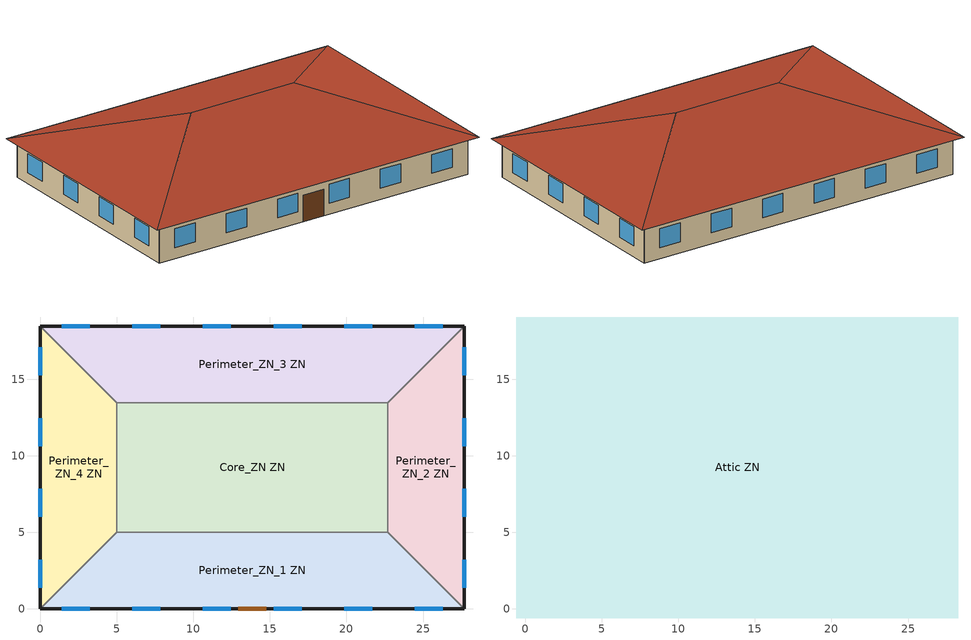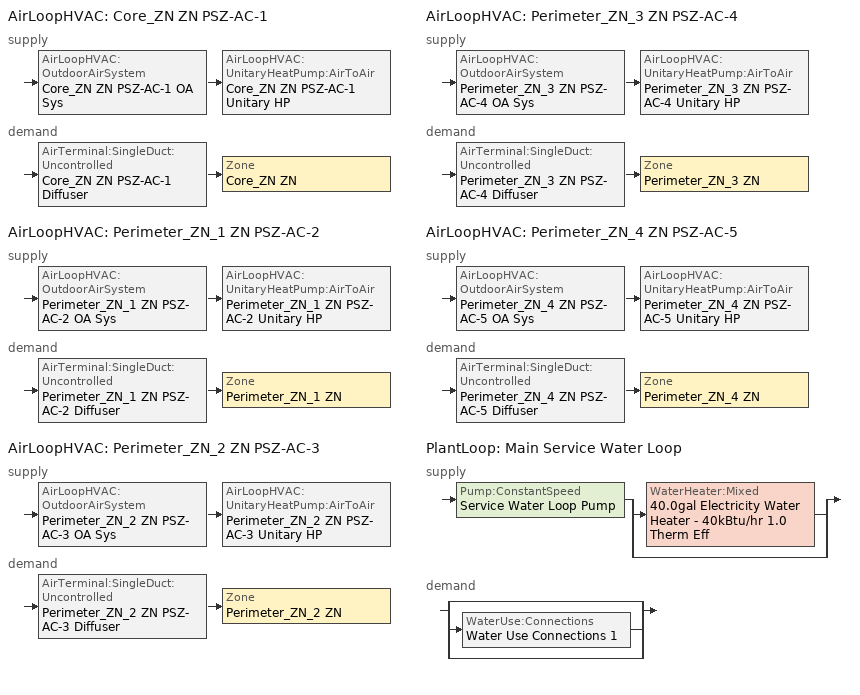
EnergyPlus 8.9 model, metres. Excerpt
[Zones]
Core_ZN ZN
 floor ground (Typical Insulated Carpeted 6in Slab Floor): 22.69,13.46 22.69,5 5,5 5,13.46 z0
 wall to Perimeter_ZN_2 ZN (Typical Interior Wall): 22.69,5 22.69,13.46 z0:3.05
 wall to Perimeter_ZN_3 ZN (Typical Interior Wall): 22.69,13.46 5,13.46 z0:3.05
 wall to Perimeter_ZN_1 ZN (Typical Interior Wall): 5,5 22.69,5 z0:3.05
 wall to Perimeter_ZN_4 ZN (Typical Interior Wall): 5,13.46 5,5 z0:3.05
Perimeter_ZN_1 ZN
 floor ground (Typical Insulated Carpeted 6in Slab Floor): 22.69,5 27.69,0 0,0 5,5 z0
 wall outside (Typical Insulated Exterior Mass Wall R-8.13): 0,0 27.69,0 z0:3.05
 wall to Perimeter_ZN_2 ZN (Typical Interior Wall): 27.69,0 22.69,5 z0:3.05
 wall to Perimeter_ZN_4 ZN (Typical Interior Wall): 5,5 0,0 z0:3.05
 window (U 0.57 SHGC 0.49 Dbl Blue 6mm/6mm Air): 1.39,0 3.22,0 / 6.01,0 7.84,0 / 10.62,0 12.45,0 / 15.24,0 17.07,0 / 19.85,0 21.68,0 / 24.47,0 26.3,0 z0.9:2.42
 door (Typical Insulated Metal Door R-1.43): 12.93,0 14.76,0 z0:2.13
Perimeter_ZN_2 ZN
 floor ground (Typical Insulated Carpeted 6in Slab Floor): 27.69,18.46 27.69,0 22.69,5 22.69,13.46 z0
 wall outside (Typical Insulated Exterior Mass Wall R-8.13): 27.69,0 27.69,18.46 z0:3.05
 wall to Perimeter_ZN_3 ZN (Typical Interior Wall): 27.69,18.46 22.69,13.46 z0:3.05
 window (U 0.57 SHGC 0.49 Dbl Blue 6mm/6mm Air): 27.69,1.39 27.69,3.22 / 27.69,6.01 27.69,7.84 / 27.69,10.62 27.69,12.45 / 27.69,15.24 27.69,17.07 z0.9:2.42
Perimeter_ZN_3 ZN
 floor ground (Typical Insulated Carpeted 6in Slab Floor): 27.69,18.46 22.69,13.46 5,13.46 0,18.46 z0
 wall outside (Typical Insulated Exterior Mass Wall R-8.13): 27.69,18.46 0,18.46 z0:3.05
 wall to Perimeter_ZN_4 ZN (Typical Interior Wall): 0,18.46 5,13.46 z0:3.05
 window (U 0.57 SHGC 0.49 Dbl Blue 6mm/6mm Air): 26.3,18.46 24.47,18.46 / 21.68,18.46 19.85,18.46 / 17.07,18.46 15.24,18.46 / 12.45,18.46 10.62,18.46 / 7.84,18.46 6.01,18.46 / 3.22,18.46 1.39,18.46 z0.9:2.42
Perimeter_ZN_4 ZN
 floor ground (Typical Insulated Carpeted 6in Slab Floor): 0,18.46 5,13.46 5,5 0,0 z0
 wall outside (Typical Insulated Exterior Mass Wall R-8.13): 0,18.46 0,0 z0:3.05
 window (U 0.57 SHGC 0.49 Dbl Blue 6mm/6mm Air): 0,17.07 0,15.24 / 0,12.45 0,10.62 / 0,7.84 0,6.01 / 0,3.22 0,1.39 z0.9:2.42
Attic ZN
 floor outside (Typical Insulated Exterior Mass Floor R-11.49): 28.29,19.06 28.29,-0.6 27.69,0 27.69,18.46 z3.05; 28.29,19.06 27.69,18.46 0,18.46 -0.6,19.06 z3.05; 27.69,0 28.29,-0.6 -0.6,-0.6 0,0 z3.05; -0.6,19.06 0,18.46 0,0 -0.6,-0.6 z3.05
 floor to Core_ZN ZN (Typical Interior Floor): 22.69,13.46 22.69,5 5,5 5,13.46 z3.05
 floor to Perimeter_ZN_2 ZN (Typical Interior Floor): 27.69,18.46 27.69,0 22.69,5 22.69,13.46 z3.05
 floor to Perimeter_ZN_3 ZN (Typical Interior Floor): 27.69,18.46 22.69,13.46 5,13.46 0,18.46 z3.05
 floor to Perimeter_ZN_1 ZN (Typical Interior Floor): 22.69,5 27.69,0 0,0 5,5 z3.05
 floor to Perimeter_ZN_4 ZN (Typical Interior Floor): 0,18.46 5,13.46 5,5 0,0 z3.05
 roof outside (Typical IEAD Roof R-15.87): 18.46,9.23,6.33 28.29,-0.6,3.05 28.29,19.06,3.05; 18.46,9.23,6.33 28.29,19.06,3.05 -0.6,19.06,3.05 9.23,9.23,6.33; 9.23,9.23,6.33 -0.6,-0.6,3.05 28.29,-0.6,3.05 18.46,9.23,6.33; 9.23,9.23,6.33 -0.6,19.06,3.05 -0.6,-0.6,3.05
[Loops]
AirLoopHVAC 'Core_ZN ZN PSZ-AC-1'
 supply: AirLoopHVAC:OutdoorAirSystem 'Core_ZN ZN PSZ-AC-1 OA Sys' > AirLoopHVAC:UnitaryHeatPump:AirToAir 'Core_ZN ZN PSZ-AC-1 Unitary HP'
 demand: AirTerminal:SingleDuct:Uncontrolled 'Core_ZN ZN PSZ-AC-1 Diffuser' > Zone 'Core_ZN ZN'
AirLoopHVAC 'Perimeter_ZN_1 ZN PSZ-AC-2'
 supply: AirLoopHVAC:OutdoorAirSystem 'Perimeter_ZN_1 ZN PSZ-AC-2 OA Sys' > AirLoopHVAC:UnitaryHeatPump:AirToAir 'Perimeter_ZN_1 ZN PSZ-AC-2 Unitary HP'
 demand: AirTerminal:SingleDuct:Uncontrolled 'Perimeter_ZN_1 ZN PSZ-AC-2 Diffuser' > Zone 'Perimeter_ZN_1 ZN'
AirLoopHVAC 'Perimeter_ZN_2 ZN PSZ-AC-3'
 supply: AirLoopHVAC:OutdoorAirSystem 'Perimeter_ZN_2 ZN PSZ-AC-3 OA Sys' > AirLoopHVAC:UnitaryHeatPump:AirToAir 'Perimeter_ZN_2 ZN PSZ-AC-3 Unitary HP'
 demand: AirTerminal:SingleDuct:Uncontrolled 'Perimeter_ZN_2 ZN PSZ-AC-3 Diffuser' > Zone 'Perimeter_ZN_2 ZN'
AirLoopHVAC 'Perimeter_ZN_3 ZN PSZ-AC-4'
 supply: AirLoopHVAC:OutdoorAirSystem 'Perimeter_ZN_3 ZN PSZ-AC-4 OA Sys' > AirLoopHVAC:UnitaryHeatPump:AirToAir 'Perimeter_ZN_3 ZN PSZ-AC-4 Unitary HP'
 demand: AirTerminal:SingleDuct:Uncontrolled 'Perimeter_ZN_3 ZN PSZ-AC-4 Diffuser' > Zone 'Perimeter_ZN_3 ZN'
AirLoopHVAC 'Perimeter_ZN_4 ZN PSZ-AC-5'
 supply: AirLoopHVAC:OutdoorAirSystem 'Perimeter_ZN_4 ZN PSZ-AC-5 OA Sys' > AirLoopHVAC:UnitaryHeatPump:AirToAir 'Perimeter_ZN_4 ZN PSZ-AC-5 Unitary HP'
 demand: AirTerminal:SingleDuct:Uncontrolled 'Perimeter_ZN_4 ZN PSZ-AC-5 Diffuser' > Zone 'Perimeter_ZN_4 ZN'
PlantLoop 'Main Service Water Loop'
 supply: Pump:ConstantSpeed 'Service Water Loop Pump' > split
  | WaterHeater:Mixed '40.0gal Electricity Water Heater - 40kBtu/hr 1.0 Therm Eff'
  | bypass
 demand: split
  | bypass
  | WaterUse:Connections 'Water Use Connections 1'
  | bypass
[Building]
90.1-2004-SmallOffice-ASHRAE 169-2006-5A created: 2018-03-27 16:02:36 -0400: North Axis {deg}=0; Terrain=City; Loads Convergence Tolerance Value=0.04; Temperature Convergence Tolerance Value {deltaC}=0.2; Solar Distribution=FullInteriorAndExterior; Maximum Number of Warmup Days=25; Minimum Number of Warmup Days=6
[Site:Location]
Chicago Ohare Intl Ap: Latitude {deg}=41.98; Longitude {deg}=-87.92; Time Zone {hr}=-6; Elevation {m}=201
[Site:GroundTemperature:BuildingSurface]
19.27, 19.18, 19.29, 19.59, 19.96, 22.25, 22.94, 23.08, 23.06, 20.85, 20.16, 19.63
[Site:WaterMainsTemperature]
Calculation Method=Correlation; Annual Average Outdoor Air Temperature {C}=9.925; Maximum Difference In Monthly Average Outdoor Air Temperatures {deltaC}=28.7
[SizingPeriod:DesignDay] Day of Month=21; Dry-Bulb Temperature Range Modifier Type=DefaultMultipliers; Humidity Condition Type=Wetbulb; Barometric Pressure {Pa}=98934; Rain Indicator=No; Snow Indicator=No; Daylight Saving Time Indicator=No
Name | Month | Day Type | Maximum Dry-Bulb Temperature {C} | Daily Dry-Bulb Temperature Range {deltaC} | Wetbulb or DewPoint at Maximum Dry-Bulb {C} | Wind Speed {m/s} | Wind Direction {deg} | Solar Model Indicator | ASHRAE Clear Sky Optical Depth for Beam Irradiance (taub) | ASHRAE Clear Sky Optical Depth for Diffuse Irradiance (taud) | Sky Clearness
Chicago Ohare Intl Ap Ann Clg .4% Condns DB=>MWB | 7 | SummerDesignDay | 33.3 | 10.5 | 23.7 | 5.2 | 230 | ASHRAETau | 0.455 | 2.05
Chicago Ohare Intl Ap Ann Htg 99.6% Condns DB | 1 | WinterDesignDay | -20 | 0 | -20 | 4.9 | 270 | ASHRAEClearSky |  |  | 0
[Material] Thermal Absorptance=0.9
Name | Roughness | Thickness {m} | Conductivity {W/m-K} | Density {kg/m3} | Specific Heat {J/kg-K} | Solar Absorptance | Visible Absorptance
1/2IN Gypsum | Smooth | 0.0127 | 0.16 | 784.9 | 830 | 0.4 | 0.4
100mm Normalweight concrete floor | MediumSmooth | 0.1016 | 2.31 | 2322 | 832 | 0.7 | 0.7
1IN Stucco | Smooth | 0.0253 | 0.6918 | 1858 | 837 | 0.7 | 0.92
4 in. Normalweight Concrete Floor | MediumRough | 0.1016 | 2.31 | 2322 | 832 | 0.7 | 0.7
6 in. Normalweight Concrete Floor | MediumRough | 0.1524 | 2.31 | 2322 | 832 | 0.7 | 0.7
8IN CONCRETE HW RefBldg | Rough | 0.2032 | 1.311 | 2240 | 836.8 | 0.7 | 0.7
F08 Metal surface; Metal Roof Surface | Smooth | 0.0008 | 45.28 | 7824 | 500 | 0.7 | 0.7
G01 13mm gypsum board | Smooth | 0.0127 | 0.16 | 800 | 1090 | 0.7 | 0.5
Roof Membrane | VeryRough | 0.0095 | 0.16 | 1121.29 | 1460 | 0.77 | 0.7
Std Wood 6inch | MediumSmooth | 0.15 | 0.12 | 540 | 1210 | 0.7 | 0.7
[Material:NoMass] Thermal Absorptance=0.9; Solar Absorptance=0.7
Name | Roughness | Thermal Resistance {m2-K/W} | Visible Absorptance
CP02 CARPET PAD | VeryRough | 0.21648 | 0.8
Typical Carpet Pad | Smooth | 0.21648 | 0.8
Typical Insulation R-0.58 | Smooth | 0.101875 | 0.7
Typical Insulation R-14.76 | Smooth | 2.59864 | 0.7
Typical Insulation R-5.74 | Smooth | 1.01115 | 0.7
Typical Insulation R-8.93 | Smooth | 1.57183 | 0.7
[WindowMaterial:Gas]
AIR 6MM: Gas Type=Air; Thickness {m}=0.0063
[WindowMaterial:Glazing] Optical Data Type=SpectralAverage; Thickness {m}=0.006; Infrared Transmittance at Normal Incidence=0; Front Side Infrared Hemispherical Emissivity=0.84; Back Side Infrared Hemispherical Emissivity=0.84; Conductivity {W/m-K}=0.9; Dirt Correction Factor for Solar and Visible Transmittance=1; Solar Diffusing=No
Name | Solar Transmittance at Normal Incidence | Front Side Solar Reflectance at Normal Incidence | Back Side Solar Reflectance at Normal Incidence | Visible Transmittance at Normal Incidence | Front Side Visible Reflectance at Normal Incidence | Back Side Visible Reflectance at Normal Incidence
BLUE 6MM | 0.48 | 0.05 | 0.05 | 0.57 | 0.06 | 0.06
CLEAR 6MM | 0.775 | 0.071 | 0.071 | 0.881 | 0.08 | 0.08
[Construction]
InteriorFurnishings: Std Wood 6inch
Typical IEAD Roof R-15.87: Roof Membrane, Typical Insulation R-14.76, Metal Roof Surface
Typical Insulated Carpeted 6in Slab Floor: 6 in. Normalweight Concrete Floor, Typical Carpet Pad
Typical Insulated Exterior Mass Floor R-11.49: Typical Insulation R-8.93, 4 in. Normalweight Concrete Floor, Typical Carpet Pad
Typical Insulated Exterior Mass Wall R-8.13: 1IN Stucco, 8IN CONCRETE HW RefBldg, Typical Insulation R-5.74, 1/2IN Gypsum
Typical Insulated Metal Door R-1.43: F08 Metal surface, Typical Insulation R-0.58
Typical Interior Floor: 100mm Normalweight concrete floor, CP02 CARPET PAD
Typical Interior Wall: G01 13mm gypsum board, G01 13mm gypsum board
U 0.57 SHGC 0.49 Dbl Blue 6mm/6mm Air: BLUE 6MM, AIR 6MM, CLEAR 6MM
[Zone]
Name | Part of Total Floor Area
Attic ZN | No
Core_ZN ZN; Perimeter_ZN_1 ZN; Perimeter_ZN_2 ZN; Perimeter_ZN_3 ZN; Perimeter_ZN_4 ZN | Yes
[InternalMass] Construction=InteriorFurnishings
Name | Zone | Surface Area {m2}
Core_ZN Mass | Core_ZN ZN | 299.3148
Perimeter_ZN_1 Mass | Perimeter_ZN_1 ZN | 226.9
Perimeter_ZN_2 Mass | Perimeter_ZN_2 ZN | 134.6
Perimeter_ZN_3 Mass | Perimeter_ZN_3 ZN | 226.9
Perimeter_ZN_4 Mass | Perimeter_ZN_4 ZN | 134.6
[ZoneControl:Thermostat] Control Object Type 1=ThermostatSetpoint:DualSetpoint
Name | Zone or ZoneList | Control Type Schedule | Control Name 1
Core_ZN ZN Thermostat | Core_ZN ZN | Core_ZN ZN Thermostat Schedule | Office WholeBuilding - Sm Office Thermostat 5
Perimeter_ZN_1 ZN Thermostat | Perimeter_ZN_1 ZN | Perimeter_ZN_1 ZN Thermostat Schedule | Office WholeBuilding - Sm Office Thermostat 1
Perimeter_ZN_2 ZN Thermostat | Perimeter_ZN_2 ZN | Perimeter_ZN_2 ZN Thermostat Schedule | Office WholeBuilding - Sm Office Thermostat 2
Perimeter_ZN_3 ZN Thermostat | Perimeter_ZN_3 ZN | Perimeter_ZN_3 ZN Thermostat Schedule | Office WholeBuilding - Sm Office Thermostat 3
Perimeter_ZN_4 ZN Thermostat | Perimeter_ZN_4 ZN | Perimeter_ZN_4 ZN Thermostat Schedule | Office WholeBuilding - Sm Office Thermostat 4
[ThermostatSetpoint:DualSetpoint] Heating Setpoint Temperature Schedule=HTGSETP_SCH; Cooling Setpoint Temperature Schedule=CLGSETP_SCH
Office WholeBuilding - Sm Office Thermostat 5; Office WholeBuilding - Sm Office Thermostat 1; Office WholeBuilding - Sm Office Thermostat 2; Office WholeBuilding - Sm Office Thermostat 3; Office WholeBuilding - Sm Office Thermostat 4
[AirTerminal:SingleDuct:Uncontrolled] Availability Schedule=Always On Discrete; Maximum Air Flow Rate {m3/s}=AutoSize
Core_ZN ZN PSZ-AC-1 Diffuser; Perimeter_ZN_1 ZN PSZ-AC-2 Diffuser; Perimeter_ZN_2 ZN PSZ-AC-3 Diffuser; Perimeter_ZN_3 ZN PSZ-AC-4 Diffuser; Perimeter_ZN_4 ZN PSZ-AC-5 Diffuser
[Zone equipment]
Core_ZN ZN: Core_ZN ZN PSZ-AC-1 Diffuser
Perimeter_ZN_1 ZN: Perimeter_ZN_1 ZN PSZ-AC-2 Diffuser
Perimeter_ZN_2 ZN: Perimeter_ZN_2 ZN PSZ-AC-3 Diffuser
Perimeter_ZN_3 ZN: Perimeter_ZN_3 ZN PSZ-AC-4 Diffuser
Perimeter_ZN_4 ZN: Perimeter_ZN_4 ZN PSZ-AC-5 Diffuser
[Sizing:Zone] Zone Cooling Design Supply Air Temperature Input Method=SupplyAirTemperature; Zone Cooling Design Supply Air Temperature {C}=12.8; Zone Cooling Design Supply Air Temperature Difference {deltaC}=11.11; Zone Heating Design Supply Air Temperature Input Method=SupplyAirTemperature; Zone Heating Design Supply Air Temperature {C}=40; Zone Heating Design Supply Air Temperature Difference {deltaC}=11.11; Zone Cooling Design Supply Air Humidity Ratio {kgWater/kgDryAir}=0.0085; Zone Heating Design Supply Air Humidity Ratio {kgWater/kgDryAir}=0.008; Design Specification Outdoor Air Object=Office WholeBuilding - Sm Office Ventilation; Cooling Design Air Flow Method=DesignDay; Cooling Design Air Flow Rate {m3/s}=0; Cooling Minimum Air Flow per Zone Floor Area {m3/s-m2}=0.000762; Cooling Minimum Air Flow {m3/s}=0; Cooling Minimum Air Flow Fraction=0; Heating Design Air Flow Method=DesignDay; Heating Design Air Flow Rate {m3/s}=0; Heating Maximum Air Flow per Zone Floor Area {m3/s-m2}=0.002032; Heating Maximum Air Flow {m3/s}=0.141576; Heating Maximum Air Flow Fraction=0.3; Account for Dedicated Outdoor Air System=No
Name | Design Specification Zone Air Distribution Object
Core_ZN ZN | Core_ZN ZN Design Spec Zone Air Dist
Perimeter_ZN_1 ZN | Perimeter_ZN_1 ZN Design Spec Zone Air Dist
Perimeter_ZN_2 ZN | Perimeter_ZN_2 ZN Design Spec Zone Air Dist
Perimeter_ZN_3 ZN | Perimeter_ZN_3 ZN Design Spec Zone Air Dist
Perimeter_ZN_4 ZN | Perimeter_ZN_4 ZN Design Spec Zone Air Dist
[DesignSpecification:ZoneAirDistribution] Zone Air Distribution Effectiveness in Cooling Mode=1; Zone Air Distribution Effectiveness in Heating Mode=1
Core_ZN ZN Design Spec Zone Air Dist; Perimeter_ZN_1 ZN Design Spec Zone Air Dist; Perimeter_ZN_2 ZN Design Spec Zone Air Dist; Perimeter_ZN_3 ZN Design Spec Zone Air Dist; Perimeter_ZN_4 ZN Design Spec Zone Air Dist
[Controller:MechanicalVentilation] Availability Schedule=Always On Discrete; Demand Controlled Ventilation=No; System Outdoor Air Method=ZoneSum; Design Specification Outdoor Air Object Name 1=Office WholeBuilding - Sm Office Ventilation
Name | Zone Name 1 | Design Specification Zone Air Distribution Object Name 1
Controller Mechanical Ventilation 5 | Core_ZN ZN | Core_ZN ZN Design Spec Zone Air Dist
Controller Mechanical Ventilation 1 | Perimeter_ZN_1 ZN | Perimeter_ZN_1 ZN Design Spec Zone Air Dist
Controller Mechanical Ventilation 2 | Perimeter_ZN_2 ZN | Perimeter_ZN_2 ZN Design Spec Zone Air Dist
Controller Mechanical Ventilation 3 | Perimeter_ZN_3 ZN | Perimeter_ZN_3 ZN Design Spec Zone Air Dist
Controller Mechanical Ventilation 4 | Perimeter_ZN_4 ZN | Perimeter_ZN_4 ZN Design Spec Zone Air Dist
[DesignSpecification:OutdoorAir]
Office WholeBuilding - Sm Office Ventilation: Outdoor Air Method=Sum; Outdoor Air Flow per Person {m3/s-person}=0; Outdoor Air Flow per Zone Floor Area {m3/s-m2}=0.000508; Outdoor Air Flow per Zone {m3/s}=0; Outdoor Air Flow Air Changes per Hour {1/hr}=0
[ZoneInfiltration:DesignFlowRate] Schedule=OfficeSmall INFIL_QUARTER_ON_SCH; Design Flow Rate Calculation Method=Flow/ExteriorArea; Flow per Exterior Surface Area {m3/s-m2}=0.00102523; Constant Term Coefficient=0; Temperature Term Coefficient=0; Velocity Term Coefficient=0.224; Velocity Squared Term Coefficient=0
Name | Zone or ZoneList
Perimeter_ZN_1 Infiltration | Perimeter_ZN_1 ZN
Perimeter_ZN_2 Infiltration | Perimeter_ZN_2 ZN
Perimeter_ZN_3 Infiltration | Perimeter_ZN_3 ZN
Perimeter_ZN_4 Infiltration | Perimeter_ZN_4 ZN
[AirLoopHVAC] Design Supply Air Flow Rate {m3/s}=AutoSize
Core_ZN ZN PSZ-AC-1; Perimeter_ZN_1 ZN PSZ-AC-2; Perimeter_ZN_2 ZN PSZ-AC-3; Perimeter_ZN_3 ZN PSZ-AC-4; Perimeter_ZN_4 ZN PSZ-AC-5
[Sizing:System] Type of Load to Size On=Sensible; Design Outdoor Air Flow Rate {m3/s}=Autosize; Central Heating Maximum System Air Flow Ratio=1; Preheat Design Temperature {C}=7; Preheat Design Humidity Ratio {kgWater/kgDryAir}=0.008; Precool Design Temperature {C}=12.8; Precool Design Humidity Ratio {kgWater/kgDryAir}=0.008; Central Cooling Design Supply Air Temperature {C}=12.8; Central Heating Design Supply Air Temperature {C}=40; Type of Zone Sum to Use=Coincident; 100% Outdoor Air in Cooling=No; 100% Outdoor Air in Heating=No; Central Cooling Design Supply Air Humidity Ratio {kgWater/kgDryAir}=0.0085; Central Heating Design Supply Air Humidity Ratio {kgWater/kgDryAir}=0.008; Cooling Supply Air Flow Rate Method=DesignDay; Cooling Supply Air Flow Rate {m3/s}=0; Cooling Supply Air Flow Rate Per Floor Area {m3/s-m2}=0.00996765; Cooling Fraction of Autosized Cooling Supply Air Flow Rate=1; Cooling Supply Air Flow Rate Per Unit Cooling Capacity {m3/s-W}=3.94755e-05; Heating Supply Air Flow Rate Method=DesignDay; Heating Supply Air Flow Rate {m3/s}=0; Heating Supply Air Flow Rate Per Floor Area {m3/s-m2}=0.00996765; Heating Fraction of Autosized Heating Supply Air Flow Rate=1; Heating Fraction of Autosized Cooling Supply Air Flow Rate=1; Heating Supply Air Flow Rate Per Unit Heating Capacity {m3/s-W}=3.15882e-05; System Outdoor Air Method=ZoneSum; Zone Maximum Outdoor Air Fraction=1; Cooling Design Capacity Method=CoolingDesignCapacity; Cooling Design Capacity {W}=Autosize; Cooling Design Capacity Per Floor Area {W/m2}=234.7; Fraction of Autosized Cooling Design Capacity=1; Heating Design Capacity Method=HeatingDesignCapacity; Heating Design Capacity {W}=Autosize; Heating Design Capacity Per Floor Area {W/m2}=157; Fraction of Autosized Heating Design Capacity=1; Central Cooling Capacity Control Method=OnOff
Core_ZN ZN PSZ-AC-1; Perimeter_ZN_1 ZN PSZ-AC-2; Perimeter_ZN_2 ZN PSZ-AC-3; Perimeter_ZN_3 ZN PSZ-AC-4; Perimeter_ZN_4 ZN PSZ-AC-5
[AvailabilityManager:NightCycle] Applicability Schedule=Always On Discrete; Fan Schedule=Always On Discrete; Control Type=CycleOnAny; Thermostat Tolerance {deltaC}=1; Cycling Run Time Control Type=FixedRunTime; Cycling Run Time {s}=3600
Availability Manager Night Cycle 5; Availability Manager Night Cycle 1; Availability Manager Night Cycle 2; Availability Manager Night Cycle 3; Availability Manager Night Cycle 4
[Controller:OutdoorAir] Minimum Outdoor Air Flow Rate {m3/s}=0; Maximum Outdoor Air Flow Rate {m3/s}=Autosize; Economizer Control Type=NoEconomizer; Economizer Control Action Type=ModulateFlow; Economizer Maximum Limit Dry-Bulb Temperature {C}=28; Economizer Maximum Limit Enthalpy {J/kg}=64000; Economizer Minimum Limit Dry-Bulb Temperature {C}=-100; Lockout Type=LockoutWithCompressor; Minimum Limit Type=FixedMinimum; Minimum Outdoor Air Schedule=Always On Discrete; High Humidity Control=No; Control High Indoor Humidity Based on Outdoor Humidity Ratio=Yes; Heat Recovery Bypass Control Type=BypassWhenOAFlowGreaterThanMinimum
Name | Mechanical Ventilation Controller
Core_ZN ZN PSZ-AC-1 OA Sys Controller | Controller Mechanical Ventilation 5
Perimeter_ZN_1 ZN PSZ-AC-2 OA Sys Controller | Controller Mechanical Ventilation 1
Perimeter_ZN_2 ZN PSZ-AC-3 OA Sys Controller | Controller Mechanical Ventilation 2
Perimeter_ZN_3 ZN PSZ-AC-4 OA Sys Controller | Controller Mechanical Ventilation 3
Perimeter_ZN_4 ZN PSZ-AC-5 OA Sys Controller | Controller Mechanical Ventilation 4
[AvailabilityManager:Scheduled] Schedule=Always On Discrete
Core_ZN ZN PSZ-AC-1 OA Sys Availability Manager; Perimeter_ZN_1 ZN PSZ-AC-2 OA Sys Availability Manager; Perimeter_ZN_2 ZN PSZ-AC-3 OA Sys Availability Manager; Perimeter_ZN_3 ZN PSZ-AC-4 OA Sys Availability Manager; Perimeter_ZN_4 ZN PSZ-AC-5 OA Sys Availability Manager
[SetpointManager:MixedAir] Control Variable=Temperature
Node 50 OS Default SPM; Node 14 OS Default SPM; Node 23 OS Default SPM; Node 32 OS Default SPM; Node 41 OS Default SPM
[AirLoopHVAC:UnitaryHeatPump:AirToAir] Availability Schedule=Always On Discrete; Cooling Supply Air Flow Rate {m3/s}=Autosize; Heating Supply Air Flow Rate {m3/s}=Autosize; Maximum Supply Air Temperature from Supplemental Heater {C}=Autosize; Maximum Outdoor Dry-Bulb Temperature for Supplemental Heater Operation {C}=4.44444; Fan Placement=BlowThrough; Supply Air Fan Operating Mode Schedule=OfficeSmall HVACOperationSchd
Name | Controlling Zone or Thermostat Location | Supply Air Fan | Heating Coil | Cooling Coil | Supplemental Heating Coil
Core_ZN ZN PSZ-AC-1 Unitary HP | Core_ZN ZN | Core_ZN ZN PSZ-AC-1 Fan | Core_ZN ZN PSZ-AC-1 HP Htg Coil 23 Clg kBtu/hr 6.6HSPF | Core_ZN ZN PSZ-AC-1 1spd DX HP Clg Coil 23kBtu/hr 9.7SEER | Core_ZN ZN PSZ-AC-1 Gas Backup Htg Coil
Perimeter_ZN_1 ZN PSZ-AC-2 Unitary HP | Perimeter_ZN_1 ZN | Perimeter_ZN_1 ZN PSZ-AC-2 Fan | Perimeter_ZN_1 ZN PSZ-AC-2 HP Htg Coil 23 Clg kBtu/hr 6.6HSPF | Perimeter_ZN_1 ZN PSZ-AC-2 1spd DX HP Clg Coil 23kBtu/hr 9.7SEER | Perimeter_ZN_1 ZN PSZ-AC-2 Gas Backup Htg Coil
Perimeter_ZN_2 ZN PSZ-AC-3 Unitary HP | Perimeter_ZN_2 ZN | Perimeter_ZN_2 ZN PSZ-AC-3 Fan | Perimeter_ZN_2 ZN PSZ-AC-3 HP Htg Coil 18 Clg kBtu/hr 6.6HSPF | Perimeter_ZN_2 ZN PSZ-AC-3 1spd DX HP Clg Coil 18kBtu/hr 9.7SEER | Perimeter_ZN_2 ZN PSZ-AC-3 Gas Backup Htg Coil
Perimeter_ZN_3 ZN PSZ-AC-4 Unitary HP | Perimeter_ZN_3 ZN | Perimeter_ZN_3 ZN PSZ-AC-4 Fan | Perimeter_ZN_3 ZN PSZ-AC-4 HP Htg Coil 21 Clg kBtu/hr 6.6HSPF | Perimeter_ZN_3 ZN PSZ-AC-4 1spd DX HP Clg Coil 21kBtu/hr 9.7SEER | Perimeter_ZN_3 ZN PSZ-AC-4 Gas Backup Htg Coil
Perimeter_ZN_4 ZN PSZ-AC-5 Unitary HP | Perimeter_ZN_4 ZN | Perimeter_ZN_4 ZN PSZ-AC-5 Fan | Perimeter_ZN_4 ZN PSZ-AC-5 HP Htg Coil 21 Clg kBtu/hr 6.6HSPF | Perimeter_ZN_4 ZN PSZ-AC-5 1spd DX HP Clg Coil 21kBtu/hr 9.7SEER | Perimeter_ZN_4 ZN PSZ-AC-5 Gas Backup Htg Coil
[Fan:OnOff] Availability Schedule=OfficeSmall HVACOperationSchd; Fan Total Efficiency=0.53625; Pressure Rise {Pa}=622.722; Maximum Flow Rate {m3/s}=Autosize; Motor Efficiency=0.825; Motor In Airstream Fraction=1
Name | Fan Power Ratio Function of Speed Ratio Curve | Fan Efficiency Ratio Function of Speed Ratio Curve
Core_ZN ZN PSZ-AC-1 Fan | Fan On Off Power Curve 4 | Fan On Off Efficiency Curve 4
Perimeter_ZN_1 ZN PSZ-AC-2 Fan | Fan On Off Power Curve | Fan On Off Efficiency Curve
Perimeter_ZN_2 ZN PSZ-AC-3 Fan | Fan On Off Power Curve 1 | Fan On Off Efficiency Curve 1
Perimeter_ZN_3 ZN PSZ-AC-4 Fan | Fan On Off Power Curve 2 | Fan On Off Efficiency Curve 2
Perimeter_ZN_4 ZN PSZ-AC-5 Fan | Fan On Off Power Curve 3 | Fan On Off Efficiency Curve 3
[Coil:Heating:DX:SingleSpeed] Availability Schedule=Always On Discrete; Gross Rated Heating Capacity {W}=Autosize; Gross Rated Heating COP {W/W}=3.419064; Rated Air Flow Rate {m3/s}=Autosize; Rated Supply Fan Power Per Volume Flow Rate {W/(m3/s)}=773.3; Minimum Outdoor Dry-Bulb Temperature for Compressor Operation {C}=-12.2; Maximum Outdoor Dry-Bulb Temperature for Defrost Operation {C}=1.67; Crankcase Heater Capacity {W}=50; Maximum Outdoor Dry-Bulb Temperature for Crankcase Heater Operation {C}=4.4; Defrost Strategy=ReverseCycle; Defrost Control=OnDemand; Defrost Time Period Fraction=0.166667; Resistive Defrost Heater Capacity {W}=2000
Name | Heating Capacity Function of Temperature Curve | Heating Capacity Function of Flow Fraction Curve | Energy Input Ratio Function of Temperature Curve | Energy Input Ratio Function of Flow Fraction Curve | Part Load Fraction Correlation Curve | Defrost Energy Input Ratio Function of Temperature Curve
Core_ZN ZN PSZ-AC-1 HP Htg Coil 23 Clg kBtu/hr 6.6HSPF | DXHEAT-NECB2011-REF-CAPFT | DXHEAT-NECB2011-REF-CAPFFLOW | DXHEAT-NECB2011-REF-EIRFT | DXHEAT-NECB2011-REF-EIRFFLOW | DXHEAT-NECB2011-REF-PLFFPLR | Curve Biquadratic 13
Perimeter_ZN_1 ZN PSZ-AC-2 HP Htg Coil 23 Clg kBtu/hr 6.6HSPF | DXHEAT-NECB2011-REF-CAPFT 1 | DXHEAT-NECB2011-REF-CAPFFLOW 1 | DXHEAT-NECB2011-REF-EIRFT 1 | DXHEAT-NECB2011-REF-EIRFFLOW 1 | DXHEAT-NECB2011-REF-PLFFPLR 1 | Curve Biquadratic 1
Perimeter_ZN_2 ZN PSZ-AC-3 HP Htg Coil 18 Clg kBtu/hr 6.6HSPF | DXHEAT-NECB2011-REF-CAPFT 2 | DXHEAT-NECB2011-REF-CAPFFLOW 2 | DXHEAT-NECB2011-REF-EIRFT 2 | DXHEAT-NECB2011-REF-EIRFFLOW 2 | DXHEAT-NECB2011-REF-PLFFPLR 2 | Curve Biquadratic 4
Perimeter_ZN_3 ZN PSZ-AC-4 HP Htg Coil 21 Clg kBtu/hr 6.6HSPF | DXHEAT-NECB2011-REF-CAPFT 3 | DXHEAT-NECB2011-REF-CAPFFLOW 3 | DXHEAT-NECB2011-REF-EIRFT 3 | DXHEAT-NECB2011-REF-EIRFFLOW 3 | DXHEAT-NECB2011-REF-PLFFPLR 3 | Curve Biquadratic 7
Perimeter_ZN_4 ZN PSZ-AC-5 HP Htg Coil 21 Clg kBtu/hr 6.6HSPF | DXHEAT-NECB2011-REF-CAPFT 4 | DXHEAT-NECB2011-REF-CAPFFLOW 4 | DXHEAT-NECB2011-REF-EIRFT 4 | DXHEAT-NECB2011-REF-EIRFFLOW 4 | DXHEAT-NECB2011-REF-PLFFPLR 4 | Curve Biquadratic 10
[Coil:Cooling:DX:SingleSpeed] Availability Schedule=Always On Discrete; Gross Rated Total Cooling Capacity {W}=Autosize; Gross Rated Sensible Heat Ratio=Autosize; Gross Rated Cooling COP {W/W}=2.967036; Rated Air Flow Rate {m3/s}=Autosize; Rated Evaporator Fan Power Per Volume Flow Rate {W/(m3/s)}=773.3; Condenser Type=AirCooled; Evaporative Condenser Effectiveness=0; Evaporative Condenser Air Flow Rate {m3/s}=Autosize; Evaporative Condenser Pump Rated Power Consumption {W}=Autosize; Crankcase Heater Capacity {W}=0; Maximum Outdoor Dry-Bulb Temperature for Crankcase Heater Operation {C}=0; Basin Heater Capacity {W/K}=0; Basin Heater Setpoint Temperature {C}=10
Name | Total Cooling Capacity Function of Temperature Curve | Total Cooling Capacity Function of Flow Fraction Curve | Energy Input Ratio Function of Temperature Curve | Energy Input Ratio Function of Flow Fraction Curve | Part Load Fraction Correlation Curve
Core_ZN ZN PSZ-AC-1 1spd DX HP Clg Coil 23kBtu/hr 9.7SEER | HPACCoolCapFT | HPACCoolCapFFF | HPACCOOLEIRFT | HPACCOOLEIRFFF | HPACCOOLPLFFPLR
Perimeter_ZN_1 ZN PSZ-AC-2 1spd DX HP Clg Coil 23kBtu/hr 9.7SEER | HPACCoolCapFT 1 | HPACCoolCapFFF 1 | HPACCOOLEIRFT 1 | HPACCOOLEIRFFF 1 | HPACCOOLPLFFPLR 1
Perimeter_ZN_2 ZN PSZ-AC-3 1spd DX HP Clg Coil 18kBtu/hr 9.7SEER | HPACCoolCapFT 2 | HPACCoolCapFFF 2 | HPACCOOLEIRFT 2 | HPACCOOLEIRFFF 2 | HPACCOOLPLFFPLR 2
Perimeter_ZN_3 ZN PSZ-AC-4 1spd DX HP Clg Coil 21kBtu/hr 9.7SEER | HPACCoolCapFT 3 | HPACCoolCapFFF 3 | HPACCOOLEIRFT 3 | HPACCOOLEIRFFF 3 | HPACCOOLPLFFPLR 3
Perimeter_ZN_4 ZN PSZ-AC-5 1spd DX HP Clg Coil 21kBtu/hr 9.7SEER | HPACCoolCapFT 4 | HPACCoolCapFFF 4 | HPACCOOLEIRFT 4 | HPACCOOLEIRFFF 4 | HPACCOOLPLFFPLR 4
[Coil:Heating:Fuel] Availability Schedule=Always On Discrete; Fuel Type=NaturalGas; Burner Efficiency=0.8; Nominal Capacity {W}=AutoSize; Parasitic Electric Load {W}=0; Parasitic Fuel Load {W}=0
Core_ZN ZN PSZ-AC-1 Gas Backup Htg Coil; Perimeter_ZN_1 ZN PSZ-AC-2 Gas Backup Htg Coil; Perimeter_ZN_2 ZN PSZ-AC-3 Gas Backup Htg Coil; Perimeter_ZN_3 ZN PSZ-AC-4 Gas Backup Htg Coil; Perimeter_ZN_4 ZN PSZ-AC-5 Gas Backup Htg Coil
[SetpointManager:SingleZone:Reheat] Control Variable=Temperature; Minimum Supply Air Temperature {C}=12.7778; Maximum Supply Air Temperature {C}=40
Name | Control Zone
Setpoint Manager Single Zone Reheat 5 | Core_ZN ZN
Setpoint Manager Single Zone Reheat 1 | Perimeter_ZN_1 ZN
Setpoint Manager Single Zone Reheat 2 | Perimeter_ZN_2 ZN
Setpoint Manager Single Zone Reheat 3 | Perimeter_ZN_3 ZN
Setpoint Manager Single Zone Reheat 4 | Perimeter_ZN_4 ZN
[PlantLoop]
Main Service Water Loop: Fluid Type=Water; Plant Equipment Operation Scheme=Main Service Water Loop Operation Schemes; Maximum Loop Temperature {C}=60; Minimum Loop Temperature {C}=10; Maximum Loop Flow Rate {m3/s}=Autosize; Minimum Loop Flow Rate {m3/s}=0; Plant Loop Volume {m3}=Autocalculate; Load Distribution Scheme=Optimal; Plant Loop Demand Calculation Scheme=SingleSetpoint
[Sizing:Plant]
Main Service Water Loop: Loop Type=Heating; Design Loop Exit Temperature {C}=60; Loop Design Temperature Difference {deltaC}=5; Sizing Option=NonCoincident; Zone Timesteps in Averaging Window=1; Coincident Sizing Factor Mode=None
[Pump:ConstantSpeed]
Service Water Loop Pump: Design Flow Rate {m3/s}=Autosize; Design Pump Head {Pa}=0.001; Design Power Consumption {W}=Autosize; Motor Efficiency=0.825; Fraction of Motor Inefficiencies to Fluid Stream=0; Pump Control Type=Intermittent; Design Power Sizing Method=PowerPerFlowPerPressure; Design Electric Power per Unit Flow Rate {W/(m3/s)}=348701.1; Design Shaft Power per Unit Flow Rate per Unit Head=1.28205
[WaterHeater:Mixed]
40.0gal Electricity Water Heater - 40kBtu/hr 1.0 Therm Eff: Tank Volume {m3}=0.151416; Setpoint Temperature Schedule=Service Water Loop Temp - 140F; Deadband Temperature Difference {deltaC}=2; Maximum Temperature Limit {C}=82.2222; Heater Control Type=Cycle; Heater Maximum Capacity {W}=11722.8; Heater Ignition Minimum Flow Rate {m3/s}=0; Heater Ignition Delay {s}=0; Heater Fuel Type=Electricity; Heater Thermal Efficiency=1; Off Cycle Parasitic Fuel Consumption Rate {W}=570.999; Off Cycle Parasitic Fuel Type=Electricity; Off Cycle Parasitic Heat Fraction to Tank=0.8; On Cycle Parasitic Fuel Consumption Rate {W}=570.999; On Cycle Parasitic Fuel Type=Electricity; On Cycle Parasitic Heat Fraction to Tank=0; Ambient Temperature Indicator=Schedule; Ambient Temperature Schedule=Water Heater Ambient Temp Schedule - 70F; Off Cycle Loss Coefficient to Ambient Temperature {W/K}=1.87331; Off Cycle Loss Fraction to Zone=1; On Cycle Loss Coefficient to Ambient Temperature {W/K}=1.87331; On Cycle Loss Fraction to Zone=1; Use Side Effectiveness=1; Source Side Effectiveness=1; Use Side Design Flow Rate {m3/s}=Autosize; Source Side Design Flow Rate {m3/s}=Autosize; Indirect Water Heating Recovery Time {hr}=1.5; Source Side Flow Control Mode=IndirectHeatPrimarySetpoint
[SetpointManager:Scheduled]
Service hot water setpoint manager: Control Variable=Temperature; Schedule=Service Water Loop Temp - 140F
[WaterUse:Connections]
Water Use Connections 1: Water Use Equipment Name 1=Main Service Water Use 0.06gal/min
[WaterUse:Equipment]
Main Service Water Use 0.06gal/min: Peak Flow Rate {m3/s}=4.03777e-06; Flow Rate Fraction Schedule=OfficeSmall BLDG_SWH_SCH; Target Temperature Schedule=Mixed Water At Faucet Temp - 120F; Sensible Fraction Schedule=Fraction Sensible - 0.2; Latent Fraction Schedule=Fraction Latent - 0.05
[PlantEquipmentOperationSchemes]
Main Service Water Loop Operation Schemes: Control Scheme Object Type 1=PlantEquipmentOperation:HeatingLoad; Control Scheme Name 1=Main Service Water Loop Heating Operation Scheme; Control Scheme Schedule Name 1=Always On Discrete
[PlantEquipmentOperation:HeatingLoad]
Main Service Water Loop Heating Operation Scheme: Load Range Lower Limit 1 {W}=0; Load Range Upper Limit 1 {W}=1000000000; Range Equipment List Name 1=Main Service Water Loop Heating Equipment List
[PlantEquipmentList]
Main Service Water Loop Heating Equipment List: WaterHeater:Mixed, 40.0gal Electricity Water Heater - 40kBtu/hr 1.0 Therm Eff
[Exterior:Lights]
NonDimming Exterior Lights Def: Schedule=OfficeSmall Exterior_Lgt_ALWAYS_ON; Design Level {W}=1634; Control Option=AstronomicalClock
[EnergyManagementSystem:Actuator] Actuated Component Type=Schedule:Constant; Actuated Component Control Type=Schedule Value
Name | Actuated Component Unique
myCLGSETP_SCH | CLGSETP_SCH
myHTGSETP_SCH | HTGSETP_SCH
[EnergyManagementSystem:Program]
MyComputedCoolingSetpointProg: IF (DayOfWeek == 1); SET myCLGSETP_SCH = 30.0; ELSEIF (Holiday == 3.0) && (DayOfMonth == 21) && (Month == 1); SET myCLGSETP_SCH = 30.0; ELSEIF HOUR < 6; SET myCLGSETP_SCH = 30.0; ELSEIF (Hour >= 6) && (Hour < 22) && (DayOfWeek >= 2) && (DayOfWeek <= 6); SET myCLGSETP_SCH = 24.0; ELSEIF (Hour >= 6) && (hour < 18) && (DayOfWeek == 7); SET myCLGSETP_SCH = 24.0; ELSEIF (Hour >= 6) && (hour >= 18) && (DayOfWeek == 7); SET myCLGSETP_SCH = 30.0; ELSEIF (Hour >= 22); SET myCLGSETP_SCH = 30.0; ENDIF
MyComputedHeatingSetpointProg: SET locHour = Hour; SET locDay = DayOfWeek; SET locHol = Holiday; IF (DayOfWeek == 1); SET myHTGSETP_SCH = 15.6; ELSEIF (Holiday == 3.0) && (DayOfYear == 21); SET myHTGSETP_SCH = 21.0; ELSEIF HOUR < 5; SET myHTGSETP_SCH = 15.6; ELSEIF (Hour >= 5) && (Hour < 19) && (DayOfWeek >= 2) && (DayOfWeek <= 6); SET myHTGSETP_SCH = 21.0; ELSEIF (Hour >= 6) && (hour < 17) && (DayOfWeek == 7); SET myHTGSETP_SCH = 21.0; ELSEIF (Hour >= 6) && (hour <= 17) && (DayOfWeek == 7); SET myHTGSETP_SCH = 15.6; ELSEIF (Hour >= 19); SET myHTGSETP_SCH = 15.6; ENDIF
[EnergyManagementSystem:ProgramCallingManager]
My Setpoint Schedule Calculator Example: BeginTimestepBeforePredictor; MyComputedCoolingSetpointProg; MyComputedHeatingSetpointProg
[Schedule:Compact]
Core_ZN ZN Thermostat Schedule; Perimeter_ZN_1 ZN Thermostat Schedule; Perimeter_ZN_2 ZN Thermostat Schedule; Perimeter_ZN_3 ZN Thermostat Schedule; Perimeter_ZN_4 ZN Thermostat Schedule: Through: 12/31, For: AllDays, Until: 24:00, 4
[Schedule:Constant]
Name | Hourly Value
HTGSETP_SCH | 21
CLGSETP_SCH | 24
Always On Discrete | 1
[Schedule:Day:Interval]
OfficeSmall BLDG_SWH_SCH Default; OfficeSmall HVACOperationSchd Default; OfficeSmall HVACOperationSchd Winter Design Day: No, 24:00, 0
OfficeSmall BLDG_SWH_SCH Summer Design Day; OfficeSmall BLDG_SWH_SCH Winter Design Day; OfficeSmall BLDG_SWH_SCH WntrDsn|SmrDsn|Wkdy Day: No, 07:00, 0, 08:00, 0.27, 09:00, 0.55, 11:00, 0.64, 12:00, 0.82, 13:00, 1, 14:00, 0.91, 16:00, 0.55, 17:00, 0.73, 19:00, 0.37, 20:00, 0.18, 21:00, 0.27, 22:00, 0.09, 24:00, 0
OfficeSmall Exterior_Lgt_ALWAYS_ON Default; OfficeSmall Exterior_Lgt_ALWAYS_ON Summer Design Day; OfficeSmall Exterior_Lgt_ALWAYS_ON Winter Design Day; OfficeSmall INFIL_QUARTER_ON_SCH Default: No, 24:00, 1
OfficeSmall HVACOperationSchd SmrDsn|Wkdy Day; OfficeSmall HVACOperationSchd Summer Design Day: No, 06:00, 0, 19:00, 1, 24:00, 0
OfficeSmall INFIL_QUARTER_ON_SCH SmrDsn|Wkdy Day; OfficeSmall INFIL_QUARTER_ON_SCH Summer Design Day: No, 07:00, 1, 19:00, 0.25, 24:00, 1
OfficeSmall INFIL_QUARTER_ON_SCH Winter Design Day; OfficeSmall INFIL_QUARTER_ON_SCH WntrDsn|Sat Day: No, 07:00, 1, 18:00, 0.25, 24:00, 1
Schedule Day 25: No, 24:00, 0.2
Schedule Day 26: No, 24:00, 0.05
Schedule Day 27: No, 24:00, 48.8889
Service Water Loop Temp - 140F Default: No, 24:00, 60
Water Heater Ambient Temp Schedule - 70F Default: No, 24:00, 21.1111
[Schedule:Week:Daily]
Fraction Latent - 0.05 Week Rule - Jan1-Dec31: Schedule Day 26, Schedule Day 26, Schedule Day 26, Schedule Day 26, Schedule Day 26, Schedule Day 26, Schedule Day 26, Schedule Day 26, Schedule Day 26, Schedule Day 26, Schedule Day 26, Schedule Day 26
Fraction Sensible - 0.2 Week Rule - Jan1-Dec31: Schedule Day 25, Schedule Day 25, Schedule Day 25, Schedule Day 25, Schedule Day 25, Schedule Day 25, Schedule Day 25, Schedule Day 25, Schedule Day 25, Schedule Day 25, Schedule Day 25, Schedule Day 25
Mixed Water At Faucet Temp - 120F Week Rule - Jan1-Dec31: Schedule Day 27, Schedule Day 27, Schedule Day 27, Schedule Day 27, Schedule Day 27, Schedule Day 27, Schedule Day 27, Schedule Day 27, Schedule Day 27, Schedule Day 27, Schedule Day 27, Schedule Day 27
OfficeSmall BLDG_SWH_SCH Week Rule - Jan1-Dec31: OfficeSmall BLDG_SWH_SCH Default, OfficeSmall BLDG_SWH_SCH WntrDsn|SmrDsn|Wkdy Day, OfficeSmall BLDG_SWH_SCH WntrDsn|SmrDsn|Wkdy Day, OfficeSmall BLDG_SWH_SCH WntrDsn|SmrDsn|Wkdy Day, OfficeSmall BLDG_SWH_SCH WntrDsn|SmrDsn|Wkdy Day, OfficeSmall BLDG_SWH_SCH WntrDsn|SmrDsn|Wkdy Day, OfficeSmall BLDG_SWH_SCH Default, OfficeSmall BLDG_SWH_SCH Default, OfficeSmall BLDG_SWH_SCH Summer Design Day, OfficeSmall BLDG_SWH_SCH Winter Design Day, OfficeSmall BLDG_SWH_SCH Default, OfficeSmall BLDG_SWH_SCH Default
OfficeSmall Exterior_Lgt_ALWAYS_ON Week Rule - Jan1-Dec31: OfficeSmall Exterior_Lgt_ALWAYS_ON Default, OfficeSmall Exterior_Lgt_ALWAYS_ON Default, OfficeSmall Exterior_Lgt_ALWAYS_ON Default, OfficeSmall Exterior_Lgt_ALWAYS_ON Default, OfficeSmall Exterior_Lgt_ALWAYS_ON Default, OfficeSmall Exterior_Lgt_ALWAYS_ON Default, OfficeSmall Exterior_Lgt_ALWAYS_ON Default, OfficeSmall Exterior_Lgt_ALWAYS_ON Default, OfficeSmall Exterior_Lgt_ALWAYS_ON Summer Design Day, OfficeSmall Exterior_Lgt_ALWAYS_ON Winter Design Day, OfficeSmall Exterior_Lgt_ALWAYS_ON Default, OfficeSmall Exterior_Lgt_ALWAYS_ON Default
OfficeSmall HVACOperationSchd Week Rule - Jan1-Dec31: OfficeSmall HVACOperationSchd Default, OfficeSmall HVACOperationSchd SmrDsn|Wkdy Day, OfficeSmall HVACOperationSchd SmrDsn|Wkdy Day, OfficeSmall HVACOperationSchd SmrDsn|Wkdy Day, OfficeSmall HVACOperationSchd SmrDsn|Wkdy Day, OfficeSmall HVACOperationSchd SmrDsn|Wkdy Day, OfficeSmall HVACOperationSchd Default, OfficeSmall HVACOperationSchd Default, OfficeSmall HVACOperationSchd Summer Design Day, OfficeSmall HVACOperationSchd Winter Design Day, OfficeSmall HVACOperationSchd Default, OfficeSmall HVACOperationSchd Default
OfficeSmall INFIL_QUARTER_ON_SCH Week Rule - Jan1-Dec31: OfficeSmall INFIL_QUARTER_ON_SCH Default, OfficeSmall INFIL_QUARTER_ON_SCH SmrDsn|Wkdy Day, OfficeSmall INFIL_QUARTER_ON_SCH SmrDsn|Wkdy Day, OfficeSmall INFIL_QUARTER_ON_SCH SmrDsn|Wkdy Day, OfficeSmall INFIL_QUARTER_ON_SCH SmrDsn|Wkdy Day, OfficeSmall INFIL_QUARTER_ON_SCH SmrDsn|Wkdy Day, OfficeSmall INFIL_QUARTER_ON_SCH WntrDsn|Sat Day, OfficeSmall INFIL_QUARTER_ON_SCH Default, OfficeSmall INFIL_QUARTER_ON_SCH Summer Design Day, OfficeSmall INFIL_QUARTER_ON_SCH Winter Design Day, OfficeSmall INFIL_QUARTER_ON_SCH Default, OfficeSmall INFIL_QUARTER_ON_SCH Default
Service Water Loop Temp - 140F Week Rule - Jan1-Dec31: Service Water Loop Temp - 140F Default, Service Water Loop Temp - 140F Default, Service Water Loop Temp - 140F Default, Service Water Loop Temp - 140F Default, Service Water Loop Temp - 140F Default, Service Water Loop Temp - 140F Default, Service Water Loop Temp - 140F Default, Service Water Loop Temp - 140F Default, Service Water Loop Temp - 140F Default, Service Water Loop Temp - 140F Default, Service Water Loop Temp - 140F Default, Service Water Loop Temp - 140F Default
Water Heater Ambient Temp Schedule - 70F Week Rule - Jan1-Dec31: Water Heater Ambient Temp Schedule - 70F Default, Water Heater Ambient Temp Schedule - 70F Default, Water Heater Ambient Temp Schedule - 70F Default, Water Heater Ambient Temp Schedule - 70F Default, Water Heater Ambient Temp Schedule - 70F Default, Water Heater Ambient Temp Schedule - 70F Default, Water Heater Ambient Temp Schedule - 70F Default, Water Heater Ambient Temp Schedule - 70F Default, Water Heater Ambient Temp Schedule - 70F Default, Water Heater Ambient Temp Schedule - 70F Default, Water Heater Ambient Temp Schedule - 70F Default, Water Heater Ambient Temp Schedule - 70F Default
[Schedule:Year]
Fraction Latent - 0.05: Fraction Latent - 0.05 Week Rule - Jan1-Dec31, 1, 1, 12, 31
Fraction Sensible - 0.2: Fraction Sensible - 0.2 Week Rule - Jan1-Dec31, 1, 1, 12, 31
Mixed Water At Faucet Temp - 120F: Mixed Water At Faucet Temp - 120F Week Rule - Jan1-Dec31, 1, 1, 12, 31
OfficeSmall BLDG_SWH_SCH: OfficeSmall BLDG_SWH_SCH Week Rule - Jan1-Dec31, 1, 1, 12, 31
OfficeSmall Exterior_Lgt_ALWAYS_ON: OfficeSmall Exterior_Lgt_ALWAYS_ON Week Rule - Jan1-Dec31, 1, 1, 12, 31
OfficeSmall HVACOperationSchd: OfficeSmall HVACOperationSchd Week Rule - Jan1-Dec31, 1, 1, 12, 31
OfficeSmall INFIL_QUARTER_ON_SCH: OfficeSmall INFIL_QUARTER_ON_SCH Week Rule - Jan1-Dec31, 1, 1, 12, 31
Service Water Loop Temp - 140F: Service Water Loop Temp - 140F Week Rule - Jan1-Dec31, 1, 1, 12, 31
Water Heater Ambient Temp Schedule - 70F: Water Heater Ambient Temp Schedule - 70F Week Rule - Jan1-Dec31, 1, 1, 12, 31
[Curve:Exponent] Coefficient1 Constant=1; Coefficient2 Constant=0; Coefficient3 Constant=0; Minimum Value of x {BasedOnField A2}=0; Maximum Value of x {BasedOnField A2}=1
Fan On Off Power Curve 4; Fan On Off Power Curve; Fan On Off Power Curve 1; Fan On Off Power Curve 2; Fan On Off Power Curve 3
[Curve:Cubic]
Name | Coefficient1 Constant | Coefficient2 x | Coefficient3 x**2 | Coefficient4 x**3 | Minimum Value of x {BasedOnField A2} | Maximum Value of x {BasedOnField A2}
Fan On Off Efficiency Curve 4; Fan On Off Efficiency Curve; Fan On Off Efficiency Curve 1; Fan On Off Efficiency Curve 2; Fan On Off Efficiency Curve 3 | 1 | 0 | 0 | 0 | 0 | 1
DXHEAT-NECB2011-REF-CAPFT; DXHEAT-NECB2011-REF-CAPFT 1; DXHEAT-NECB2011-REF-CAPFT 2; DXHEAT-NECB2011-REF-CAPFT 3; DXHEAT-NECB2011-REF-CAPFT 4 | 0.729 | 0.0319 | 0.000136 | -8.75e-06 | -20 | 20
DXHEAT-NECB2011-REF-CAPFFLOW; DXHEAT-NECB2011-REF-CAPFFLOW 1; DXHEAT-NECB2011-REF-CAPFFLOW 2; DXHEAT-NECB2011-REF-CAPFFLOW 3; DXHEAT-NECB2011-REF-CAPFFLOW 4 | 0.84 | 0.16 | 0 | 0 | 0.5 | 1.5
DXHEAT-NECB2011-REF-EIRFT; DXHEAT-NECB2011-REF-EIRFT 1; DXHEAT-NECB2011-REF-EIRFT 2; DXHEAT-NECB2011-REF-EIRFT 3; DXHEAT-NECB2011-REF-EIRFT 4 | 1.2183 | -0.03612 | 0.00142 | -2.68e-05 | -20 | 20
DXHEAT-NECB2011-REF-PLFFPLR; DXHEAT-NECB2011-REF-PLFFPLR 1; DXHEAT-NECB2011-REF-PLFFPLR 2; DXHEAT-NECB2011-REF-PLFFPLR 3; DXHEAT-NECB2011-REF-PLFFPLR 4 | 0.3696 | 2.3362 | -2.9577 | 1.2596 | 0.7 | 1
[Curve:Quadratic]
Name | Coefficient1 Constant | Coefficient2 x | Coefficient3 x**2 | Minimum Value of x {BasedOnField A2} | Maximum Value of x {BasedOnField A2}
DXHEAT-NECB2011-REF-EIRFFLOW; DXHEAT-NECB2011-REF-EIRFFLOW 1; DXHEAT-NECB2011-REF-EIRFFLOW 2; DXHEAT-NECB2011-REF-EIRFFLOW 3; DXHEAT-NECB2011-REF-EIRFFLOW 4 | 1.3824 | -0.4336 | 0.0512 | 0 | 1
HPACCoolCapFFF; HPACCoolCapFFF 1; HPACCoolCapFFF 2; HPACCoolCapFFF 3; HPACCoolCapFFF 4 | 0.8 | 0.2 | 0 | 0.5 | 1.5
HPACCOOLEIRFFF; HPACCOOLEIRFFF 1; HPACCOOLEIRFFF 2; HPACCOOLEIRFFF 3; HPACCOOLEIRFFF 4 | 1.156 | -0.1816 | 0.0256 | 0.5 | 1.5
HPACCOOLPLFFPLR; HPACCOOLPLFFPLR 1; HPACCOOLPLFFPLR 2; HPACCOOLPLFFPLR 3; HPACCOOLPLFFPLR 4 | 0.85 | 0.15 | 0 | 0 | 1
[Curve:Biquadratic] Minimum Value of x {BasedOnField A2}=12.77778; Maximum Value of x {BasedOnField A2}=23.88889; Minimum Value of y {BasedOnField A3}=21.11111; Maximum Value of y {BasedOnField A3}=46.11111
Name | Coefficient1 Constant | Coefficient2 x | Coefficient3 x**2 | Coefficient4 y | Coefficient5 y**2 | Coefficient6 x*y
Curve Biquadratic 13; HPACCOOLEIRFT; Curve Biquadratic 1; HPACCOOLEIRFT 1; Curve Biquadratic 4; HPACCOOLEIRFT 2; Curve Biquadratic 7; HPACCOOLEIRFT 3; Curve Biquadratic 10; HPACCOOLEIRFT 4 | 0.297145 | 0.0430933 | -0.000748766 | 0.00597727 | 0.000482112 | -0.000956448
HPACCoolCapFT; HPACCoolCapFT 1; HPACCoolCapFT 2; HPACCoolCapFT 3; HPACCoolCapFT 4 | 0.766956 | 0.0107756 | -4.14703e-05 | 0.00134961 | -0.000261144 | 0.000457488
